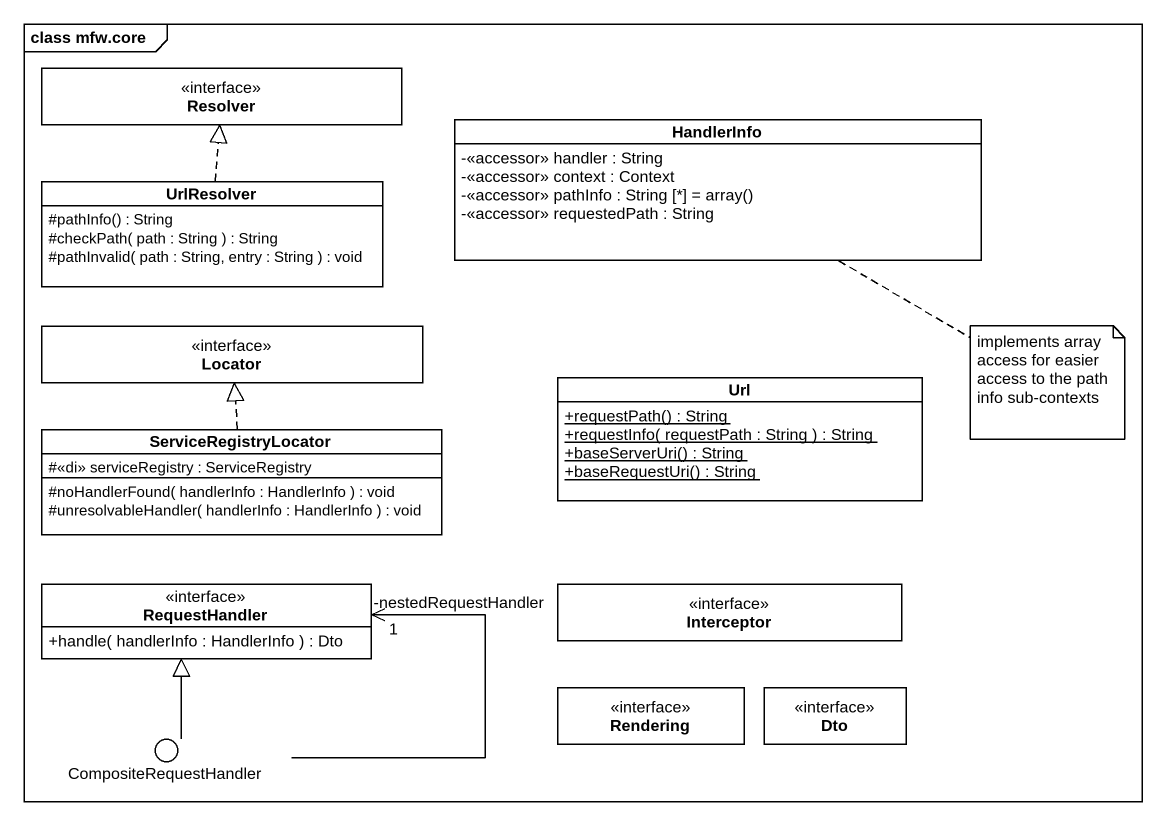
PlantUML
@startuml
mainframe class mfw.core
allowmixing
hide circle
hide empty members
skinparam classAttributeIconSize 0
interface Resolver
class HandlerInfo {
  -<<accessor>> handler : String
  -<<accessor>> context : Context
  {field} -<<accessor>> pathInfo : String [*] = array()
  -<<accessor>> requestedPath : String
}
class UrlResolver {
  #pathInfo() : String
  #checkPath( path : String ) : String
  #pathInvalid( path : String, entry : String ) : void
}
interface Locator
class Url {
  {static} +requestPath() : String
  {static} +requestInfo( requestPath : String ) : String
  {static} +baseServerUri() : String
  {static} +baseRequestUri() : String
}
class ServiceRegistryLocator {
  #<<di>> serviceRegistry : ServiceRegistry
  #noHandlerFound( handlerInfo : HandlerInfo ) : void
  #unresolvableHandler( handlerInfo : HandlerInfo ) : void
}
interface RequestHandler {
  +handle( handlerInfo : HandlerInfo ) : Dto
}
interface Interceptor
interface Rendering
interface Dto
() CompositeRequestHandler
UrlResolver .up.|> Resolver
ServiceRegistryLocator .up.|> Locator
CompositeRequestHandler -up-|> RequestHandler
CompositeRequestHandler -up-> "-nestedRequestHandler\n1" RequestHandler
note right of HandlerInfo : implements array access for easier access to the path info sub-contexts
@enduml
